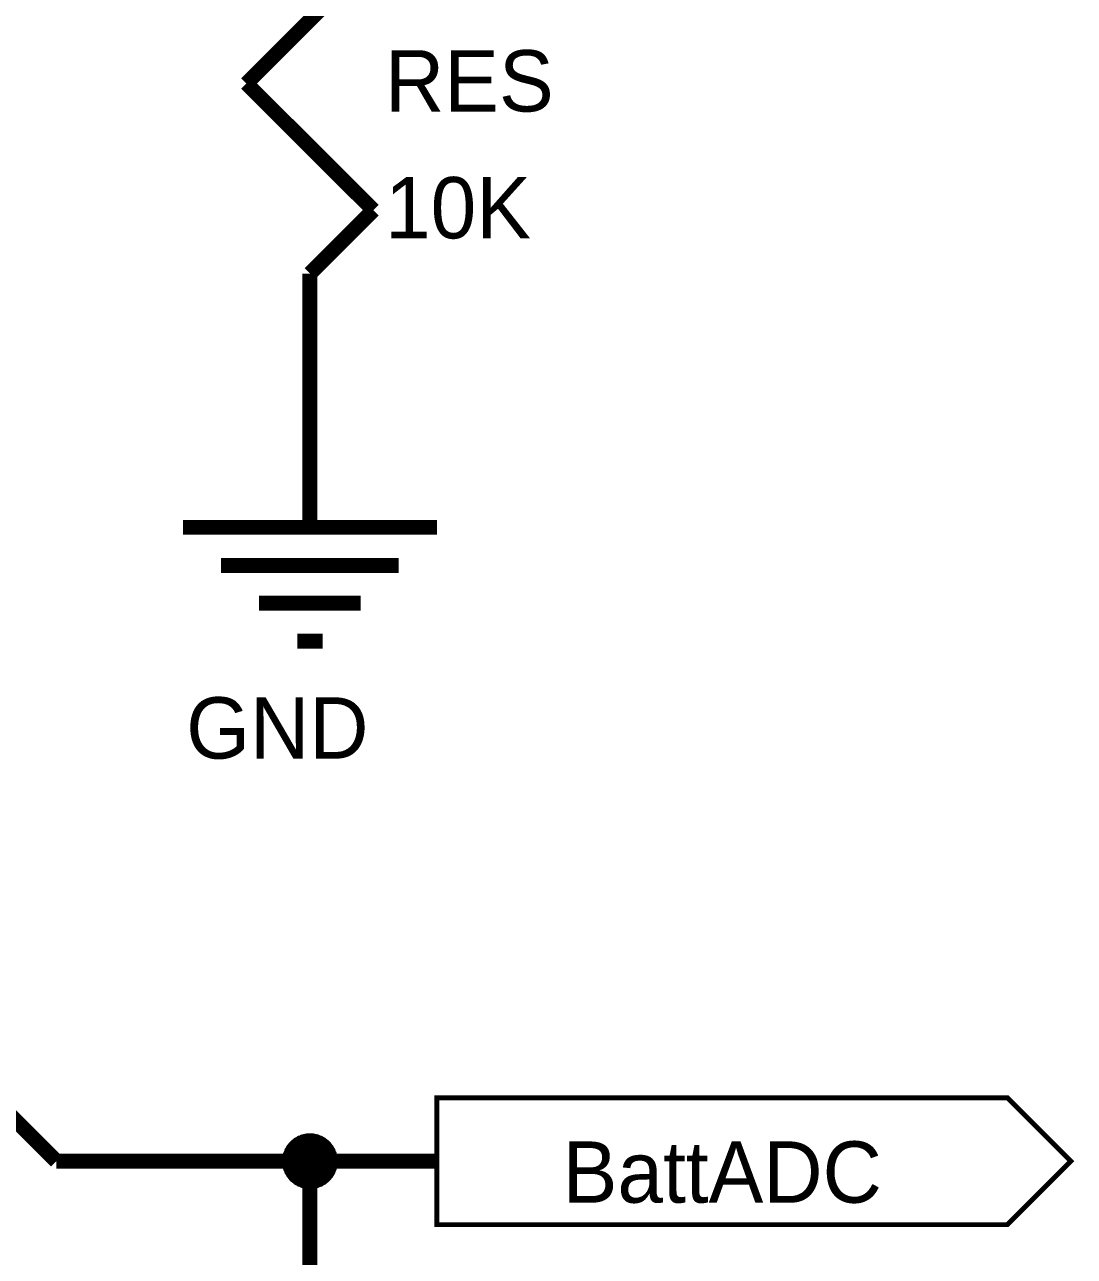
# Model space of a CAD drawing. Header units: millimetres. Extents: x 0 to 9.5, y 0 to 7.5.
# Drawn here: x 4.675 to 5.503, y 3.225 to 4.196 of the extents above; entities that cross this region are included whole.
import ezdxf

# ---------------------------------------------------------------- set-up
doc = ezdxf.new("R2010")
doc.units = ezdxf.units.MM
doc.header["$MEASUREMENT"] = 0
doc.layers.add('Sheet', color=255, linetype='Continuous')

msp = doc.modelspace()

# ---------------------------------------------------------------- linework, layer by layer
at = {"layer": 'Sheet'}
for points, const_width in [([(4.85005, 4.14985), (4.95011, 4.24992)], 0.0118), ([(4.95011, 4.04999), (4.85005, 4.14985)], 0.0118), ([(4.90008, 3.99996), (4.95011, 4.04999)], 0.0118), ([(4.90008, 3.99996), (4.90008, 3.89989)], 0.0118), ([(4.90008, 3.89989), (4.90008, 3.79982)], 0.0118), ([(4.80003, 3.79982), (5.00013, 3.79982)], 0.0118), ([(4.83004, 3.7698), (4.97012, 3.7698)], 0.0118), ([(4.86006, 3.73999), (4.9401, 3.73999)], 0.0118), ([(4.89007, 3.70997), (4.91008, 3.70997)], 0.0118), ([(4.70018, 3.29991), (4.65016, 3.34994)], 0.0118), ([(4.88007, 3.29991), (4.88007, 3.30095), (4.88007, 3.30199), (4.88028, 3.30304), (4.88049, 3.30387), (4.88069, 3.30491), (4.8809, 3.30595), (4.88132, 3.30679), (4.88174, 3.30762), (4.88194, 3.30866), (4.88257, 3.3095), (4.88299, 3.31033), (4.8834, 3.31117), (4.88403, 3.31179), (4.88465, 3.31263), (4.88528, 3.31346), (4.8859, 3.31408), (4.88653, 3.31471), (4.88736, 3.31534), (4.8882, 3.31596), (4.88882, 3.31659), (4.88966, 3.317), (4.89049, 3.31742), (4.89132, 3.31805), (4.89237, 3.31825), (4.8932, 3.31867), (4.89403, 3.31909), (4.89508, 3.3193), (4.89612, 3.3195), (4.89695, 3.31971), (4.89799, 3.31992), (4.89904, 3.31992), (4.90008, 3.31992)], 0.0039), ([(4.88007, 3.29991), (4.88007, 3.30095), (4.88007, 3.30199), (4.88028, 3.30304), (4.88049, 3.30387), (4.88069, 3.30491), (4.8809, 3.30595), (4.88132, 3.30679), (4.88174, 3.30762), (4.88194, 3.30866), (4.88257, 3.3095), (4.88299, 3.31033), (4.8834, 3.31117), (4.88403, 3.31179), (4.88465, 3.31263), (4.88528, 3.31346), (4.8859, 3.31408), (4.88653, 3.31471), (4.88736, 3.31534), (4.8882, 3.31596), (4.88882, 3.31659), (4.88966, 3.317), (4.89049, 3.31742), (4.89132, 3.31805), (4.89237, 3.31825), (4.8932, 3.31867), (4.89403, 3.31909), (4.89508, 3.3193), (4.89612, 3.3195), (4.89695, 3.31971), (4.89799, 3.31992), (4.89904, 3.31992), (4.90008, 3.31992)], 0.0039), ([(4.88007, 3.29991), (4.88007, 3.30095), (4.88007, 3.30199), (4.88028, 3.30304), (4.88049, 3.30387), (4.88069, 3.30491), (4.8809, 3.30595), (4.88132, 3.30679), (4.88174, 3.30762), (4.88194, 3.30866), (4.88257, 3.3095), (4.88299, 3.31033), (4.8834, 3.31117), (4.88403, 3.31179), (4.88465, 3.31263), (4.88528, 3.31346), (4.8859, 3.31408), (4.88653, 3.31471), (4.88736, 3.31534), (4.8882, 3.31596), (4.88882, 3.31659), (4.88966, 3.317), (4.89049, 3.31742), (4.89132, 3.31805), (4.89237, 3.31825), (4.8932, 3.31867), (4.89403, 3.31909), (4.89508, 3.3193), (4.89612, 3.3195), (4.89695, 3.31971), (4.89799, 3.31992), (4.89904, 3.31992), (4.90008, 3.31992)], 0.0039), ([(4.88007, 3.29991), (4.88007, 3.30095), (4.88007, 3.30199), (4.88028, 3.30304), (4.88049, 3.30387), (4.88069, 3.30491), (4.8809, 3.30595), (4.88132, 3.30679), (4.88174, 3.30762), (4.88194, 3.30866), (4.88257, 3.3095), (4.88299, 3.31033), (4.8834, 3.31117), (4.88403, 3.31179), (4.88465, 3.31263), (4.88528, 3.31346), (4.8859, 3.31408), (4.88653, 3.31471), (4.88736, 3.31534), (4.8882, 3.31596), (4.88882, 3.31659), (4.88966, 3.317), (4.89049, 3.31742), (4.89132, 3.31805), (4.89237, 3.31825), (4.8932, 3.31867), (4.89403, 3.31909), (4.89508, 3.3193), (4.89612, 3.3195), (4.89695, 3.31971), (4.89799, 3.31992), (4.89904, 3.31992), (4.90008, 3.31992)], 0.0039), ([(4.88007, 3.29991), (4.88007, 3.30095), (4.88007, 3.30199), (4.88028, 3.30304), (4.88049, 3.30387), (4.88069, 3.30491), (4.8809, 3.30595), (4.88132, 3.30679), (4.88174, 3.30762), (4.88194, 3.30866), (4.88257, 3.3095), (4.88299, 3.31033), (4.8834, 3.31117), (4.88403, 3.31179), (4.88465, 3.31263), (4.88528, 3.31346), (4.8859, 3.31408), (4.88653, 3.31471), (4.88736, 3.31534), (4.8882, 3.31596), (4.88882, 3.31659), (4.88966, 3.317), (4.89049, 3.31742), (4.89132, 3.31805), (4.89237, 3.31825), (4.8932, 3.31867), (4.89403, 3.31909), (4.89508, 3.3193), (4.89612, 3.3195), (4.89695, 3.31971), (4.89799, 3.31992), (4.89904, 3.31992), (4.90008, 3.31992)], 0.0039), ([(4.88007, 3.29991), (4.88007, 3.30095), (4.88007, 3.30199), (4.88028, 3.30304), (4.88049, 3.30387), (4.88069, 3.30491), (4.8809, 3.30595), (4.88132, 3.30679), (4.88174, 3.30762), (4.88194, 3.30866), (4.88257, 3.3095), (4.88299, 3.31033), (4.8834, 3.31117), (4.88403, 3.31179), (4.88465, 3.31263), (4.88528, 3.31346), (4.8859, 3.31408), (4.88653, 3.31471), (4.88736, 3.31534), (4.8882, 3.31596), (4.88882, 3.31659), (4.88966, 3.317), (4.89049, 3.31742), (4.89132, 3.31805), (4.89237, 3.31825), (4.8932, 3.31867), (4.89403, 3.31909), (4.89508, 3.3193), (4.89612, 3.3195), (4.89695, 3.31971), (4.89799, 3.31992), (4.89904, 3.31992), (4.90008, 3.31992)], 0.0039), ([(4.88007, 3.29991), (4.88007, 3.30095), (4.88007, 3.30199), (4.88028, 3.30304), (4.88049, 3.30387), (4.88069, 3.30491), (4.8809, 3.30595), (4.88132, 3.30679), (4.88174, 3.30762), (4.88194, 3.30866), (4.88257, 3.3095), (4.88299, 3.31033), (4.8834, 3.31117), (4.88403, 3.31179), (4.88465, 3.31263), (4.88528, 3.31346), (4.8859, 3.31408), (4.88653, 3.31471), (4.88736, 3.31534), (4.8882, 3.31596), (4.88882, 3.31659), (4.88966, 3.317), (4.89049, 3.31742), (4.89132, 3.31805), (4.89237, 3.31825), (4.8932, 3.31867), (4.89403, 3.31909), (4.89508, 3.3193), (4.89612, 3.3195), (4.89695, 3.31971), (4.89799, 3.31992), (4.89904, 3.31992), (4.90008, 3.31992)], 0.0039), ([(4.88007, 3.29991), (4.88007, 3.30095), (4.88007, 3.30199), (4.88028, 3.30304), (4.88049, 3.30387), (4.88069, 3.30491), (4.8809, 3.30595), (4.88132, 3.30679), (4.88174, 3.30762), (4.88194, 3.30866), (4.88257, 3.3095), (4.88299, 3.31033), (4.8834, 3.31117), (4.88403, 3.31179), (4.88465, 3.31263), (4.88528, 3.31346), (4.8859, 3.31408), (4.88653, 3.31471), (4.88736, 3.31534), (4.8882, 3.31596), (4.88882, 3.31659), (4.88966, 3.317), (4.89049, 3.31742), (4.89132, 3.31805), (4.89237, 3.31825), (4.8932, 3.31867), (4.89403, 3.31909), (4.89508, 3.3193), (4.89612, 3.3195), (4.89695, 3.31971), (4.89799, 3.31992), (4.89904, 3.31992), (4.90008, 3.31992)], 0.0039), ([(4.90008, 3.31992), (4.90008, 3.31992)], 0.0039), ([(4.90008, 3.31992), (4.90112, 3.31992), (4.90216, 3.31992), (4.90321, 3.31971), (4.90404, 3.3195), (4.90508, 3.3193), (4.90612, 3.31909), (4.90696, 3.31867), (4.90779, 3.31825), (4.90883, 3.31805), (4.90967, 3.31742), (4.9105, 3.317), (4.91133, 3.31659), (4.91196, 3.31596), (4.91279, 3.31534), (4.91363, 3.31471), (4.91425, 3.31408), (4.91488, 3.31346), (4.9155, 3.31263), (4.91613, 3.31179), (4.91675, 3.31117), (4.91717, 3.31033), (4.91759, 3.3095), (4.91821, 3.30866), (4.91842, 3.30762), (4.91884, 3.30679), (4.91926, 3.30595), (4.91946, 3.30491), (4.91967, 3.30387), (4.91988, 3.30304), (4.92009, 3.30199), (4.92009, 3.30095), (4.92009, 3.29991)], 0.0039), ([(4.90008, 3.31992), (4.90008, 3.31992)], 0.0039), ([(4.90008, 3.31992), (4.90112, 3.31992), (4.90216, 3.31992), (4.90321, 3.31971), (4.90404, 3.3195), (4.90508, 3.3193), (4.90612, 3.31909), (4.90696, 3.31867), (4.90779, 3.31825), (4.90883, 3.31805), (4.90967, 3.31742), (4.9105, 3.317), (4.91133, 3.31659), (4.91196, 3.31596), (4.91279, 3.31534), (4.91363, 3.31471), (4.91425, 3.31408), (4.91488, 3.31346), (4.9155, 3.31263), (4.91613, 3.31179), (4.91675, 3.31117), (4.91717, 3.31033), (4.91759, 3.3095), (4.91821, 3.30866), (4.91842, 3.30762), (4.91884, 3.30679), (4.91926, 3.30595), (4.91946, 3.30491), (4.91967, 3.30387), (4.91988, 3.30304), (4.92009, 3.30199), (4.92009, 3.30095), (4.92009, 3.29991)], 0.0039), ([(4.90008, 3.31992), (4.90008, 3.31992)], 0.0039), ([(4.90008, 3.31992), (4.90112, 3.31992), (4.90216, 3.31992), (4.90321, 3.31971), (4.90404, 3.3195), (4.90508, 3.3193), (4.90612, 3.31909), (4.90696, 3.31867), (4.90779, 3.31825), (4.90883, 3.31805), (4.90967, 3.31742), (4.9105, 3.317), (4.91133, 3.31659), (4.91196, 3.31596), (4.91279, 3.31534), (4.91363, 3.31471), (4.91425, 3.31408), (4.91488, 3.31346), (4.9155, 3.31263), (4.91613, 3.31179), (4.91675, 3.31117), (4.91717, 3.31033), (4.91759, 3.3095), (4.91821, 3.30866), (4.91842, 3.30762), (4.91884, 3.30679), (4.91926, 3.30595), (4.91946, 3.30491), (4.91967, 3.30387), (4.91988, 3.30304), (4.92009, 3.30199), (4.92009, 3.30095), (4.92009, 3.29991)], 0.0039), ([(4.90008, 3.31992), (4.90008, 3.31992)], 0.0039), ([(4.90008, 3.31992), (4.90112, 3.31992), (4.90216, 3.31992), (4.90321, 3.31971), (4.90404, 3.3195), (4.90508, 3.3193), (4.90612, 3.31909), (4.90696, 3.31867), (4.90779, 3.31825), (4.90883, 3.31805), (4.90967, 3.31742), (4.9105, 3.317), (4.91133, 3.31659), (4.91196, 3.31596), (4.91279, 3.31534), (4.91363, 3.31471), (4.91425, 3.31408), (4.91488, 3.31346), (4.9155, 3.31263), (4.91613, 3.31179), (4.91675, 3.31117), (4.91717, 3.31033), (4.91759, 3.3095), (4.91821, 3.30866), (4.91842, 3.30762), (4.91884, 3.30679), (4.91926, 3.30595), (4.91946, 3.30491), (4.91967, 3.30387), (4.91988, 3.30304), (4.92009, 3.30199), (4.92009, 3.30095), (4.92009, 3.29991)], 0.0039), ([(4.90008, 3.31992), (4.90008, 3.31992)], 0.0039), ([(4.90008, 3.31992), (4.90112, 3.31992), (4.90216, 3.31992), (4.90321, 3.31971), (4.90404, 3.3195), (4.90508, 3.3193), (4.90612, 3.31909), (4.90696, 3.31867), (4.90779, 3.31825), (4.90883, 3.31805), (4.90967, 3.31742), (4.9105, 3.317), (4.91133, 3.31659), (4.91196, 3.31596), (4.91279, 3.31534), (4.91363, 3.31471), (4.91425, 3.31408), (4.91488, 3.31346), (4.9155, 3.31263), (4.91613, 3.31179), (4.91675, 3.31117), (4.91717, 3.31033), (4.91759, 3.3095), (4.91821, 3.30866), (4.91842, 3.30762), (4.91884, 3.30679), (4.91926, 3.30595), (4.91946, 3.30491), (4.91967, 3.30387), (4.91988, 3.30304), (4.92009, 3.30199), (4.92009, 3.30095), (4.92009, 3.29991)], 0.0039), ([(4.90008, 3.31992), (4.90008, 3.31992)], 0.0039), ([(4.90008, 3.31992), (4.90112, 3.31992), (4.90216, 3.31992), (4.90321, 3.31971), (4.90404, 3.3195), (4.90508, 3.3193), (4.90612, 3.31909), (4.90696, 3.31867), (4.90779, 3.31825), (4.90883, 3.31805), (4.90967, 3.31742), (4.9105, 3.317), (4.91133, 3.31659), (4.91196, 3.31596), (4.91279, 3.31534), (4.91363, 3.31471), (4.91425, 3.31408), (4.91488, 3.31346), (4.9155, 3.31263), (4.91613, 3.31179), (4.91675, 3.31117), (4.91717, 3.31033), (4.91759, 3.3095), (4.91821, 3.30866), (4.91842, 3.30762), (4.91884, 3.30679), (4.91926, 3.30595), (4.91946, 3.30491), (4.91967, 3.30387), (4.91988, 3.30304), (4.92009, 3.30199), (4.92009, 3.30095), (4.92009, 3.29991)], 0.0039), ([(4.90008, 3.31992), (4.90008, 3.31992)], 0.0039), ([(4.90008, 3.31992), (4.90112, 3.31992), (4.90216, 3.31992), (4.90321, 3.31971), (4.90404, 3.3195), (4.90508, 3.3193), (4.90612, 3.31909), (4.90696, 3.31867), (4.90779, 3.31825), (4.90883, 3.31805), (4.90967, 3.31742), (4.9105, 3.317), (4.91133, 3.31659), (4.91196, 3.31596), (4.91279, 3.31534), (4.91363, 3.31471), (4.91425, 3.31408), (4.91488, 3.31346), (4.9155, 3.31263), (4.91613, 3.31179), (4.91675, 3.31117), (4.91717, 3.31033), (4.91759, 3.3095), (4.91821, 3.30866), (4.91842, 3.30762), (4.91884, 3.30679), (4.91926, 3.30595), (4.91946, 3.30491), (4.91967, 3.30387), (4.91988, 3.30304), (4.92009, 3.30199), (4.92009, 3.30095), (4.92009, 3.29991)], 0.0039), ([(4.90008, 3.31992), (4.90008, 3.31992)], 0.0039), ([(4.90008, 3.31992), (4.90112, 3.31992), (4.90216, 3.31992), (4.90321, 3.31971), (4.90404, 3.3195), (4.90508, 3.3193), (4.90612, 3.31909), (4.90696, 3.31867), (4.90779, 3.31825), (4.90883, 3.31805), (4.90967, 3.31742), (4.9105, 3.317), (4.91133, 3.31659), (4.91196, 3.31596), (4.91279, 3.31534), (4.91363, 3.31471), (4.91425, 3.31408), (4.91488, 3.31346), (4.9155, 3.31263), (4.91613, 3.31179), (4.91675, 3.31117), (4.91717, 3.31033), (4.91759, 3.3095), (4.91821, 3.30866), (4.91842, 3.30762), (4.91884, 3.30679), (4.91926, 3.30595), (4.91946, 3.30491), (4.91967, 3.30387), (4.91988, 3.30304), (4.92009, 3.30199), (4.92009, 3.30095), (4.92009, 3.29991)], 0.0039), ([(4.70018, 3.29991), (4.80003, 3.29991)], 0.0118), ([(4.80003, 3.29991), (4.90008, 3.29991), (5.00013, 3.29991)], 0.0118), ([(4.90008, 3.29991), (4.90008, 3.09998)], 0.0118), ([(4.90008, 3.27989), (4.89904, 3.27989), (4.89799, 3.27989), (4.89695, 3.2801), (4.89612, 3.28031), (4.89508, 3.28052), (4.89403, 3.28073), (4.8932, 3.28115), (4.89237, 3.28156), (4.89132, 3.28177), (4.89049, 3.2824), (4.88966, 3.28281), (4.88882, 3.28323), (4.8882, 3.28386), (4.88736, 3.28448), (4.88653, 3.28511), (4.8859, 3.28573), (4.88528, 3.28636), (4.88465, 3.28719), (4.88403, 3.28803), (4.8834, 3.28865), (4.88299, 3.28948), (4.88257, 3.29032), (4.88194, 3.29115), (4.88174, 3.29219), (4.88132, 3.29303), (4.8809, 3.29386), (4.88069, 3.2949), (4.88049, 3.29595), (4.88028, 3.29678), (4.88007, 3.29782), (4.88007, 3.29887), (4.88007, 3.29991)], 0.0039), ([(4.88007, 3.29991), (4.88007, 3.29991)], 0.0039), ([(4.90008, 3.27989), (4.89904, 3.27989), (4.89799, 3.27989), (4.89695, 3.2801), (4.89612, 3.28031), (4.89508, 3.28052), (4.89403, 3.28073), (4.8932, 3.28115), (4.89237, 3.28156), (4.89132, 3.28177), (4.89049, 3.2824), (4.88966, 3.28281), (4.88882, 3.28323), (4.8882, 3.28386), (4.88736, 3.28448), (4.88653, 3.28511), (4.8859, 3.28573), (4.88528, 3.28636), (4.88465, 3.28719), (4.88403, 3.28803), (4.8834, 3.28865), (4.88299, 3.28948), (4.88257, 3.29032), (4.88194, 3.29115), (4.88174, 3.29219), (4.88132, 3.29303), (4.8809, 3.29386), (4.88069, 3.2949), (4.88049, 3.29595), (4.88028, 3.29678), (4.88007, 3.29782), (4.88007, 3.29887), (4.88007, 3.29991)], 0.0039), ([(4.88007, 3.29991), (4.88007, 3.29991)], 0.0039), ([(4.90008, 3.27989), (4.89904, 3.27989), (4.89799, 3.27989), (4.89695, 3.2801), (4.89612, 3.28031), (4.89508, 3.28052), (4.89403, 3.28073), (4.8932, 3.28115), (4.89237, 3.28156), (4.89132, 3.28177), (4.89049, 3.2824), (4.88966, 3.28281), (4.88882, 3.28323), (4.8882, 3.28386), (4.88736, 3.28448), (4.88653, 3.28511), (4.8859, 3.28573), (4.88528, 3.28636), (4.88465, 3.28719), (4.88403, 3.28803), (4.8834, 3.28865), (4.88299, 3.28948), (4.88257, 3.29032), (4.88194, 3.29115), (4.88174, 3.29219), (4.88132, 3.29303), (4.8809, 3.29386), (4.88069, 3.2949), (4.88049, 3.29595), (4.88028, 3.29678), (4.88007, 3.29782), (4.88007, 3.29887), (4.88007, 3.29991)], 0.0039), ([(4.88007, 3.29991), (4.88007, 3.29991)], 0.0039), ([(4.90008, 3.27989), (4.89904, 3.27989), (4.89799, 3.27989), (4.89695, 3.2801), (4.89612, 3.28031), (4.89508, 3.28052), (4.89403, 3.28073), (4.8932, 3.28115), (4.89237, 3.28156), (4.89132, 3.28177), (4.89049, 3.2824), (4.88966, 3.28281), (4.88882, 3.28323), (4.8882, 3.28386), (4.88736, 3.28448), (4.88653, 3.28511), (4.8859, 3.28573), (4.88528, 3.28636), (4.88465, 3.28719), (4.88403, 3.28803), (4.8834, 3.28865), (4.88299, 3.28948), (4.88257, 3.29032), (4.88194, 3.29115), (4.88174, 3.29219), (4.88132, 3.29303), (4.8809, 3.29386), (4.88069, 3.2949), (4.88049, 3.29595), (4.88028, 3.29678), (4.88007, 3.29782), (4.88007, 3.29887), (4.88007, 3.29991)], 0.0039), ([(4.88007, 3.29991), (4.88007, 3.29991)], 0.0039), ([(4.90008, 3.27989), (4.89904, 3.27989), (4.89799, 3.27989), (4.89695, 3.2801), (4.89612, 3.28031), (4.89508, 3.28052), (4.89403, 3.28073), (4.8932, 3.28115), (4.89237, 3.28156), (4.89132, 3.28177), (4.89049, 3.2824), (4.88966, 3.28281), (4.88882, 3.28323), (4.8882, 3.28386), (4.88736, 3.28448), (4.88653, 3.28511), (4.8859, 3.28573), (4.88528, 3.28636), (4.88465, 3.28719), (4.88403, 3.28803), (4.8834, 3.28865), (4.88299, 3.28948), (4.88257, 3.29032), (4.88194, 3.29115), (4.88174, 3.29219), (4.88132, 3.29303), (4.8809, 3.29386), (4.88069, 3.2949), (4.88049, 3.29595), (4.88028, 3.29678), (4.88007, 3.29782), (4.88007, 3.29887), (4.88007, 3.29991)], 0.0039), ([(4.88007, 3.29991), (4.88007, 3.29991)], 0.0039), ([(4.90008, 3.27989), (4.89904, 3.27989), (4.89799, 3.27989), (4.89695, 3.2801), (4.89612, 3.28031), (4.89508, 3.28052), (4.89403, 3.28073), (4.8932, 3.28115), (4.89237, 3.28156), (4.89132, 3.28177), (4.89049, 3.2824), (4.88966, 3.28281), (4.88882, 3.28323), (4.8882, 3.28386), (4.88736, 3.28448), (4.88653, 3.28511), (4.8859, 3.28573), (4.88528, 3.28636), (4.88465, 3.28719), (4.88403, 3.28803), (4.8834, 3.28865), (4.88299, 3.28948), (4.88257, 3.29032), (4.88194, 3.29115), (4.88174, 3.29219), (4.88132, 3.29303), (4.8809, 3.29386), (4.88069, 3.2949), (4.88049, 3.29595), (4.88028, 3.29678), (4.88007, 3.29782), (4.88007, 3.29887), (4.88007, 3.29991)], 0.0039), ([(4.88007, 3.29991), (4.88007, 3.29991)], 0.0039), ([(4.90008, 3.27989), (4.89904, 3.27989), (4.89799, 3.27989), (4.89695, 3.2801), (4.89612, 3.28031), (4.89508, 3.28052), (4.89403, 3.28073), (4.8932, 3.28115), (4.89237, 3.28156), (4.89132, 3.28177), (4.89049, 3.2824), (4.88966, 3.28281), (4.88882, 3.28323), (4.8882, 3.28386), (4.88736, 3.28448), (4.88653, 3.28511), (4.8859, 3.28573), (4.88528, 3.28636), (4.88465, 3.28719), (4.88403, 3.28803), (4.8834, 3.28865), (4.88299, 3.28948), (4.88257, 3.29032), (4.88194, 3.29115), (4.88174, 3.29219), (4.88132, 3.29303), (4.8809, 3.29386), (4.88069, 3.2949), (4.88049, 3.29595), (4.88028, 3.29678), (4.88007, 3.29782), (4.88007, 3.29887), (4.88007, 3.29991)], 0.0039), ([(4.88007, 3.29991), (4.88007, 3.29991)], 0.0039), ([(4.90008, 3.27989), (4.89904, 3.27989), (4.89799, 3.27989), (4.89695, 3.2801), (4.89612, 3.28031), (4.89508, 3.28052), (4.89403, 3.28073), (4.8932, 3.28115), (4.89237, 3.28156), (4.89132, 3.28177), (4.89049, 3.2824), (4.88966, 3.28281), (4.88882, 3.28323), (4.8882, 3.28386), (4.88736, 3.28448), (4.88653, 3.28511), (4.8859, 3.28573), (4.88528, 3.28636), (4.88465, 3.28719), (4.88403, 3.28803), (4.8834, 3.28865), (4.88299, 3.28948), (4.88257, 3.29032), (4.88194, 3.29115), (4.88174, 3.29219), (4.88132, 3.29303), (4.8809, 3.29386), (4.88069, 3.2949), (4.88049, 3.29595), (4.88028, 3.29678), (4.88007, 3.29782), (4.88007, 3.29887), (4.88007, 3.29991)], 0.0039), ([(4.88007, 3.29991), (4.88007, 3.29991)], 0.0039), ([(4.92009, 3.29991), (4.92009, 3.29887), (4.92009, 3.29782), (4.91988, 3.29678), (4.91967, 3.29595), (4.91946, 3.2949), (4.91926, 3.29386), (4.91884, 3.29303), (4.91842, 3.29219), (4.91821, 3.29115), (4.91759, 3.29032), (4.91717, 3.28948), (4.91675, 3.28865), (4.91613, 3.28803), (4.9155, 3.28719), (4.91488, 3.28636), (4.91425, 3.28573), (4.91363, 3.28511), (4.91279, 3.28448), (4.91196, 3.28386), (4.91133, 3.28323), (4.9105, 3.28281), (4.90967, 3.2824), (4.90883, 3.28177), (4.90779, 3.28156), (4.90696, 3.28115), (4.90612, 3.28073), (4.90508, 3.28052), (4.90404, 3.28031), (4.90321, 3.2801), (4.90216, 3.27989), (4.90112, 3.27989), (4.90008, 3.27989)], 0.0039), ([(4.92009, 3.29991), (4.92009, 3.29887), (4.92009, 3.29782), (4.91988, 3.29678), (4.91967, 3.29595), (4.91946, 3.2949), (4.91926, 3.29386), (4.91884, 3.29303), (4.91842, 3.29219), (4.91821, 3.29115), (4.91759, 3.29032), (4.91717, 3.28948), (4.91675, 3.28865), (4.91613, 3.28803), (4.9155, 3.28719), (4.91488, 3.28636), (4.91425, 3.28573), (4.91363, 3.28511), (4.91279, 3.28448), (4.91196, 3.28386), (4.91133, 3.28323), (4.9105, 3.28281), (4.90967, 3.2824), (4.90883, 3.28177), (4.90779, 3.28156), (4.90696, 3.28115), (4.90612, 3.28073), (4.90508, 3.28052), (4.90404, 3.28031), (4.90321, 3.2801), (4.90216, 3.27989), (4.90112, 3.27989), (4.90008, 3.27989)], 0.0039), ([(4.92009, 3.29991), (4.92009, 3.29887), (4.92009, 3.29782), (4.91988, 3.29678), (4.91967, 3.29595), (4.91946, 3.2949), (4.91926, 3.29386), (4.91884, 3.29303), (4.91842, 3.29219), (4.91821, 3.29115), (4.91759, 3.29032), (4.91717, 3.28948), (4.91675, 3.28865), (4.91613, 3.28803), (4.9155, 3.28719), (4.91488, 3.28636), (4.91425, 3.28573), (4.91363, 3.28511), (4.91279, 3.28448), (4.91196, 3.28386), (4.91133, 3.28323), (4.9105, 3.28281), (4.90967, 3.2824), (4.90883, 3.28177), (4.90779, 3.28156), (4.90696, 3.28115), (4.90612, 3.28073), (4.90508, 3.28052), (4.90404, 3.28031), (4.90321, 3.2801), (4.90216, 3.27989), (4.90112, 3.27989), (4.90008, 3.27989)], 0.0039), ([(4.92009, 3.29991), (4.92009, 3.29887), (4.92009, 3.29782), (4.91988, 3.29678), (4.91967, 3.29595), (4.91946, 3.2949), (4.91926, 3.29386), (4.91884, 3.29303), (4.91842, 3.29219), (4.91821, 3.29115), (4.91759, 3.29032), (4.91717, 3.28948), (4.91675, 3.28865), (4.91613, 3.28803), (4.9155, 3.28719), (4.91488, 3.28636), (4.91425, 3.28573), (4.91363, 3.28511), (4.91279, 3.28448), (4.91196, 3.28386), (4.91133, 3.28323), (4.9105, 3.28281), (4.90967, 3.2824), (4.90883, 3.28177), (4.90779, 3.28156), (4.90696, 3.28115), (4.90612, 3.28073), (4.90508, 3.28052), (4.90404, 3.28031), (4.90321, 3.2801), (4.90216, 3.27989), (4.90112, 3.27989), (4.90008, 3.27989)], 0.0039), ([(4.92009, 3.29991), (4.92009, 3.29887), (4.92009, 3.29782), (4.91988, 3.29678), (4.91967, 3.29595), (4.91946, 3.2949), (4.91926, 3.29386), (4.91884, 3.29303), (4.91842, 3.29219), (4.91821, 3.29115), (4.91759, 3.29032), (4.91717, 3.28948), (4.91675, 3.28865), (4.91613, 3.28803), (4.9155, 3.28719), (4.91488, 3.28636), (4.91425, 3.28573), (4.91363, 3.28511), (4.91279, 3.28448), (4.91196, 3.28386), (4.91133, 3.28323), (4.9105, 3.28281), (4.90967, 3.2824), (4.90883, 3.28177), (4.90779, 3.28156), (4.90696, 3.28115), (4.90612, 3.28073), (4.90508, 3.28052), (4.90404, 3.28031), (4.90321, 3.2801), (4.90216, 3.27989), (4.90112, 3.27989), (4.90008, 3.27989)], 0.0039), ([(4.92009, 3.29991), (4.92009, 3.29887), (4.92009, 3.29782), (4.91988, 3.29678), (4.91967, 3.29595), (4.91946, 3.2949), (4.91926, 3.29386), (4.91884, 3.29303), (4.91842, 3.29219), (4.91821, 3.29115), (4.91759, 3.29032), (4.91717, 3.28948), (4.91675, 3.28865), (4.91613, 3.28803), (4.9155, 3.28719), (4.91488, 3.28636), (4.91425, 3.28573), (4.91363, 3.28511), (4.91279, 3.28448), (4.91196, 3.28386), (4.91133, 3.28323), (4.9105, 3.28281), (4.90967, 3.2824), (4.90883, 3.28177), (4.90779, 3.28156), (4.90696, 3.28115), (4.90612, 3.28073), (4.90508, 3.28052), (4.90404, 3.28031), (4.90321, 3.2801), (4.90216, 3.27989), (4.90112, 3.27989), (4.90008, 3.27989)], 0.0039), ([(4.92009, 3.29991), (4.92009, 3.29887), (4.92009, 3.29782), (4.91988, 3.29678), (4.91967, 3.29595), (4.91946, 3.2949), (4.91926, 3.29386), (4.91884, 3.29303), (4.91842, 3.29219), (4.91821, 3.29115), (4.91759, 3.29032), (4.91717, 3.28948), (4.91675, 3.28865), (4.91613, 3.28803), (4.9155, 3.28719), (4.91488, 3.28636), (4.91425, 3.28573), (4.91363, 3.28511), (4.91279, 3.28448), (4.91196, 3.28386), (4.91133, 3.28323), (4.9105, 3.28281), (4.90967, 3.2824), (4.90883, 3.28177), (4.90779, 3.28156), (4.90696, 3.28115), (4.90612, 3.28073), (4.90508, 3.28052), (4.90404, 3.28031), (4.90321, 3.2801), (4.90216, 3.27989), (4.90112, 3.27989), (4.90008, 3.27989)], 0.0039), ([(4.92009, 3.29991), (4.92009, 3.29887), (4.92009, 3.29782), (4.91988, 3.29678), (4.91967, 3.29595), (4.91946, 3.2949), (4.91926, 3.29386), (4.91884, 3.29303), (4.91842, 3.29219), (4.91821, 3.29115), (4.91759, 3.29032), (4.91717, 3.28948), (4.91675, 3.28865), (4.91613, 3.28803), (4.9155, 3.28719), (4.91488, 3.28636), (4.91425, 3.28573), (4.91363, 3.28511), (4.91279, 3.28448), (4.91196, 3.28386), (4.91133, 3.28323), (4.9105, 3.28281), (4.90967, 3.2824), (4.90883, 3.28177), (4.90779, 3.28156), (4.90696, 3.28115), (4.90612, 3.28073), (4.90508, 3.28052), (4.90404, 3.28031), (4.90321, 3.2801), (4.90216, 3.27989), (4.90112, 3.27989), (4.90008, 3.27989)], 0.0039), ([(4.92009, 3.29991), (4.92009, 3.29991), (4.92009, 3.29991), (4.92009, 3.29991), (4.92009, 3.29991), (4.92009, 3.29991), (4.92009, 3.29991), (4.92009, 3.29991), (4.92009, 3.29991), (4.92009, 3.29991), (4.92009, 3.29991), (4.92009, 3.29991), (4.92009, 3.29991), (4.92009, 3.29991), (4.92009, 3.29991), (4.92009, 3.29991), (4.92009, 3.29991), (4.92009, 3.29991), (4.92009, 3.29991), (4.92009, 3.29991), (4.92009, 3.29991), (4.92009, 3.29991), (4.92009, 3.29991), (4.92009, 3.29991), (4.92009, 3.29991), (4.92009, 3.29991), (4.92009, 3.29991), (4.92009, 3.29991), (4.92009, 3.29991), (4.92009, 3.29991), (4.92009, 3.29991), (4.92009, 3.29991), (4.92009, 3.29991)], 0.0039), ([(4.92009, 3.29991), (4.92009, 3.29991)], 0.0039), ([(4.92009, 3.29991), (4.92009, 3.29991), (4.92009, 3.29991), (4.92009, 3.29991), (4.92009, 3.29991), (4.92009, 3.29991), (4.92009, 3.29991), (4.92009, 3.29991), (4.92009, 3.29991), (4.92009, 3.29991), (4.92009, 3.29991), (4.92009, 3.29991), (4.92009, 3.29991), (4.92009, 3.29991), (4.92009, 3.29991), (4.92009, 3.29991), (4.92009, 3.29991), (4.92009, 3.29991), (4.92009, 3.29991), (4.92009, 3.29991), (4.92009, 3.29991), (4.92009, 3.29991), (4.92009, 3.29991), (4.92009, 3.29991), (4.92009, 3.29991), (4.92009, 3.29991), (4.92009, 3.29991), (4.92009, 3.29991), (4.92009, 3.29991), (4.92009, 3.29991), (4.92009, 3.29991), (4.92009, 3.29991), (4.92009, 3.29991)], 0.0039), ([(4.92009, 3.29991), (4.92009, 3.29991)], 0.0039), ([(4.92009, 3.29991), (4.92009, 3.29991), (4.92009, 3.29991), (4.92009, 3.29991), (4.92009, 3.29991), (4.92009, 3.29991), (4.92009, 3.29991), (4.92009, 3.29991), (4.92009, 3.29991), (4.92009, 3.29991), (4.92009, 3.29991), (4.92009, 3.29991), (4.92009, 3.29991), (4.92009, 3.29991), (4.92009, 3.29991), (4.92009, 3.29991), (4.92009, 3.29991), (4.92009, 3.29991), (4.92009, 3.29991), (4.92009, 3.29991), (4.92009, 3.29991), (4.92009, 3.29991), (4.92009, 3.29991), (4.92009, 3.29991), (4.92009, 3.29991), (4.92009, 3.29991), (4.92009, 3.29991), (4.92009, 3.29991), (4.92009, 3.29991), (4.92009, 3.29991), (4.92009, 3.29991), (4.92009, 3.29991), (4.92009, 3.29991)], 0.0039), ([(4.92009, 3.29991), (4.92009, 3.29991)], 0.0039), ([(4.92009, 3.29991), (4.92009, 3.29991), (4.92009, 3.29991), (4.92009, 3.29991), (4.92009, 3.29991), (4.92009, 3.29991), (4.92009, 3.29991), (4.92009, 3.29991), (4.92009, 3.29991), (4.92009, 3.29991), (4.92009, 3.29991), (4.92009, 3.29991), (4.92009, 3.29991), (4.92009, 3.29991), (4.92009, 3.29991), (4.92009, 3.29991), (4.92009, 3.29991), (4.92009, 3.29991), (4.92009, 3.29991), (4.92009, 3.29991), (4.92009, 3.29991), (4.92009, 3.29991), (4.92009, 3.29991), (4.92009, 3.29991), (4.92009, 3.29991), (4.92009, 3.29991), (4.92009, 3.29991), (4.92009, 3.29991), (4.92009, 3.29991), (4.92009, 3.29991), (4.92009, 3.29991), (4.92009, 3.29991), (4.92009, 3.29991)], 0.0039), ([(4.92009, 3.29991), (4.92009, 3.29991)], 0.0039), ([(4.92009, 3.29991), (4.92009, 3.29991), (4.92009, 3.29991), (4.92009, 3.29991), (4.92009, 3.29991), (4.92009, 3.29991), (4.92009, 3.29991), (4.92009, 3.29991), (4.92009, 3.29991), (4.92009, 3.29991), (4.92009, 3.29991), (4.92009, 3.29991), (4.92009, 3.29991), (4.92009, 3.29991), (4.92009, 3.29991), (4.92009, 3.29991), (4.92009, 3.29991), (4.92009, 3.29991), (4.92009, 3.29991), (4.92009, 3.29991), (4.92009, 3.29991), (4.92009, 3.29991), (4.92009, 3.29991), (4.92009, 3.29991), (4.92009, 3.29991), (4.92009, 3.29991), (4.92009, 3.29991), (4.92009, 3.29991), (4.92009, 3.29991), (4.92009, 3.29991), (4.92009, 3.29991), (4.92009, 3.29991), (4.92009, 3.29991)], 0.0039), ([(4.92009, 3.29991), (4.92009, 3.29991)], 0.0039), ([(4.92009, 3.29991), (4.92009, 3.29991), (4.92009, 3.29991), (4.92009, 3.29991), (4.92009, 3.29991), (4.92009, 3.29991), (4.92009, 3.29991), (4.92009, 3.29991), (4.92009, 3.29991), (4.92009, 3.29991), (4.92009, 3.29991), (4.92009, 3.29991), (4.92009, 3.29991), (4.92009, 3.29991), (4.92009, 3.29991), (4.92009, 3.29991), (4.92009, 3.29991), (4.92009, 3.29991), (4.92009, 3.29991), (4.92009, 3.29991), (4.92009, 3.29991), (4.92009, 3.29991), (4.92009, 3.29991), (4.92009, 3.29991), (4.92009, 3.29991), (4.92009, 3.29991), (4.92009, 3.29991), (4.92009, 3.29991), (4.92009, 3.29991), (4.92009, 3.29991), (4.92009, 3.29991), (4.92009, 3.29991), (4.92009, 3.29991)], 0.0039), ([(4.92009, 3.29991), (4.92009, 3.29991)], 0.0039), ([(4.92009, 3.29991), (4.92009, 3.29991), (4.92009, 3.29991), (4.92009, 3.29991), (4.92009, 3.29991), (4.92009, 3.29991), (4.92009, 3.29991), (4.92009, 3.29991), (4.92009, 3.29991), (4.92009, 3.29991), (4.92009, 3.29991), (4.92009, 3.29991), (4.92009, 3.29991), (4.92009, 3.29991), (4.92009, 3.29991), (4.92009, 3.29991), (4.92009, 3.29991), (4.92009, 3.29991), (4.92009, 3.29991), (4.92009, 3.29991), (4.92009, 3.29991), (4.92009, 3.29991), (4.92009, 3.29991), (4.92009, 3.29991), (4.92009, 3.29991), (4.92009, 3.29991), (4.92009, 3.29991), (4.92009, 3.29991), (4.92009, 3.29991), (4.92009, 3.29991), (4.92009, 3.29991), (4.92009, 3.29991), (4.92009, 3.29991)], 0.0039), ([(4.92009, 3.29991), (4.92009, 3.29991)], 0.0039), ([(4.92009, 3.29991), (4.92009, 3.29991), (4.92009, 3.29991), (4.92009, 3.29991), (4.92009, 3.29991), (4.92009, 3.29991), (4.92009, 3.29991), (4.92009, 3.29991), (4.92009, 3.29991), (4.92009, 3.29991), (4.92009, 3.29991), (4.92009, 3.29991), (4.92009, 3.29991), (4.92009, 3.29991), (4.92009, 3.29991), (4.92009, 3.29991), (4.92009, 3.29991), (4.92009, 3.29991), (4.92009, 3.29991), (4.92009, 3.29991), (4.92009, 3.29991), (4.92009, 3.29991), (4.92009, 3.29991), (4.92009, 3.29991), (4.92009, 3.29991), (4.92009, 3.29991), (4.92009, 3.29991), (4.92009, 3.29991), (4.92009, 3.29991), (4.92009, 3.29991), (4.92009, 3.29991), (4.92009, 3.29991), (4.92009, 3.29991)], 0.0039), ([(4.92009, 3.29991), (4.92009, 3.29991)], 0.0039)]:
    msp.add_lwpolyline(points, dxfattribs=dict(at, const_width=const_width))
at = {"layer": 'Sheet', "const_width": 0.0039}
msp.add_lwpolyline([(5.00013, 3.24987), (5.00013, 3.34994), (5.44995, 3.34994), (5.49998, 3.29991), (5.44995, 3.24987), (5.00013, 3.24987)], close=True, dxfattribs=at)
msp.add_lwpolyline([(5.00013, 3.24987), (5.00013, 3.34994), (5.44995, 3.34994), (5.49998, 3.29991), (5.44995, 3.24987), (5.00013, 3.24987)], close=True, dxfattribs=at)
at = {"layer": 'Sheet', "const_width": 0.02}
msp.add_lwpolyline([(4.89, 3.3, 1), (4.91, 3.3, 1)], format="xyb", close=True, dxfattribs=at)

# ---------------------------------------------------------------- texts
at = {"layer": 'Sheet'}
for s, p in [('RES', (4.95928, 4.12775)), ('10K', (4.95928, 4.02769)), ('GND', (4.80253, 3.61741)), ('BattADC', (5.09935, 3.26718))]:
    msp.add_text(s, height=0.048366, dxfattribs=at).set_placement(p)

doc.saveas('drawing.dxf')
